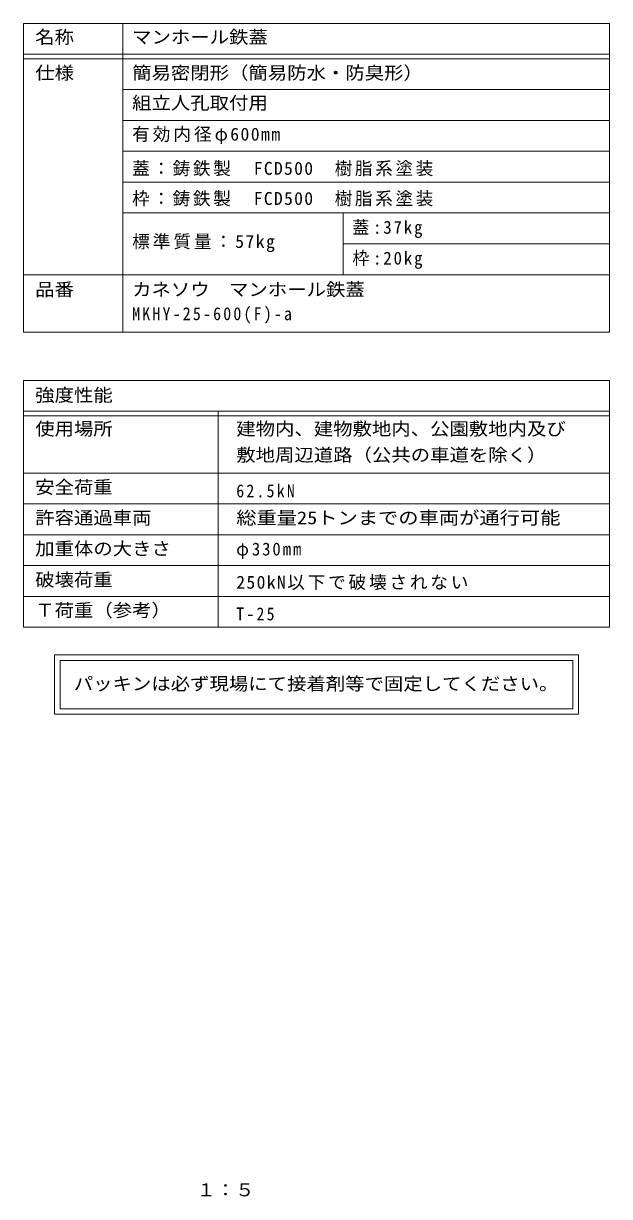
# Model space of a CAD drawing. Units: millimetres on the paper, enlarged 5 times. Extents: x -778 to 950, y -675 to 686.
# Drawn here: x 285 to 950, y -669 to 662 of the extents above; entities that cross this region are included whole.
import ezdxf
from ezdxf.enums import TextEntityAlignment as Align

# ---------------------------------------------------------------- set-up
doc = ezdxf.new("R2010")
doc.units = ezdxf.units.MM
doc.header["$LTSCALE"] = 5
doc.layers.add('F-5_F-5ﾚｲﾔ', color=2, linetype='Continuous')
doc.layers.add('F-F_F-Fﾚｲﾔ', color=7, linetype='Continuous', lineweight=9)
doc.styles.add('ＭＳ ゴシック', font='')
doc.styles.get('ＭＳ ゴシック').set_extended_font_data('MS Gothic')

msp = doc.modelspace()

# ---------------------------------------------------------------- linework, layer by layer
at = {"layer": 'F-F_F-Fﾚｲﾔ'}
for p, q in [((284.761, 661.562), (949.78, 661.562)), ((284.761, 661.562), (284.761, 311.322)), ((397.487, 661.562), (397.487, 311.322)), ((949.78, 661.562), (949.78, 311.322)), ((284.761, 626.562), (949.78, 626.562)), ((284.761, 621.562), (949.78, 621.562)), ((949.78, 586.561), (397.487, 586.561)), ((949.78, 551.561), (397.487, 551.561)), ((949.78, 516.561), (397.487, 516.561)), ((397.487, 481.562), (949.78, 481.562)), ((397.487, 446.562), (949.78, 446.562)), ((647.487, 446.562), (647.487, 376.562)), ((647.487, 411.562), (949.78, 411.562)), ((284.761, 376.562), (949.78, 376.562)), ((284.761, 311.322), (949.78, 311.322)), ((284.761, 256.562), (949.78, 256.562)), ((284.761, 256.562), (284.761, -23.438)), ((949.78, 256.562), (949.78, -23.438)), ((284.761, 221.562), (949.78, 221.562)), ((284.761, 216.562), (949.78, 216.562)), ((505.538, 221.562), (505.538, -23.438)), ((284.761, 151.562), (949.78, 151.562)), ((284.761, 116.562), (949.78, 116.562)), ((284.761, 81.562), (949.78, 81.562)), ((949.78, 46.562), (284.761, 46.562)), ((284.761, 11.562), (949.78, 11.562)), ((284.761, -23.438), (949.78, -23.438)), ((320.06, -54.807), (320.06, -122.07)), ((914.481, -54.807), (320.06, -54.807)), ((326.31, -61.057), (326.31, -115.82)), ((326.31, -61.057), (908.231, -61.057)), ((908.231, -115.82), (908.231, -61.057)), ((914.481, -122.07), (914.481, -54.807)), ((908.231, -115.82), (326.31, -115.82)), ((320.06, -122.07), (914.481, -122.07))]:
    msp.add_line(p, q, dxfattribs=at)

# ---------------------------------------------------------------- texts
at = {"layer": 'F-5_F-5ﾚｲﾔ', "style": 'ＭＳ ゴシック', "width": 1.1}
msp.add_text('１：５', height=14.66, dxfattribs=at).set_placement((481, -673.344), align=Align.BOTTOM_LEFT)
at = {"layer": 'F-F_F-Fﾚｲﾔ', "color": 3, "style": 'ＭＳ ゴシック'}
for s, width, p in [('名称', 1.1, (298.07, 634.425)), ('マンホール鉄蓋', 1.1, (408.068, 634.425)), ('仕様', 1.1, (298.07, 593.797)), ('簡易密閉形（簡易防水・防臭形）', 1.1, (408.068, 593.797)), ('組立人孔取付用', 1.1, (408.068, 559.69)), ('品番', 1.1, (298.07, 348.076)), ('カネソウ\u3000マンホール鉄蓋', 1.1, (408.068, 348.076)), ('強度性能', 1.1, (298.07, 228.257)), ('使用場所', 1.1, (298.07, 190.008)), ('建物内、建物敷地内、公園敷地内及び', 1.1, (526.205, 190.008)), ('敷地周辺道路（公共の車道を除く）', 1.1, (526.205, 160.372)), ('安全荷重', 1.1, (298.07, 123.777)), ('許容通過車両', 1.1, (298.07, 89.048)), ('総重量25トンまでの車両が通行可能', 1.15, (526.205, 89.048)), ('加重体の大きさ', 1.1, (298.07, 54.048)), ('破壊荷重', 1.1, (298.07, 18.705)), ('Ｔ荷重（参考）', 1.1, (298.07, -15.828))]:
    msp.add_text(s, height=14.66, dxfattribs=dict(at, width=width)).set_placement(p, align=Align.BOTTOM_LEFT)
at = {"layer": 'F-F_F-Fﾚｲﾔ', "color": 2, "style": 'ＭＳ ゴシック', "width": 1.1}
msp.add_text('パッキンは必ず現場にて接着剤等で固定してください。', height=14.66, dxfattribs=at).set_placement((341.868, -99.182), align=Align.BOTTOM_LEFT)
at = {"layer": 'F-F_F-Fﾚｲﾔ', "color": 3, "char_height": 14.66, "attachment_point": 7, "style": 'ＭＳ ゴシック'}
for s, insert in [('\\T1.17;有効内径φ600mm', (408.068, 524.69)), ('\\T1.15;蓋：鋳鉄製\u3000FCD500\u3000樹脂系塗装', (408.068, 488.196)), ('\\T1.15;枠：鋳鉄製\u3000FCD500\u3000樹脂系塗装', (408.068, 454.03)), ('\\T1.23;\\W0.95;蓋:37kg', (658.068, 418.196)), ('\\T1.17;標準質量：57kg', (408.068, 402.125)), ('\\T1.23;\\W0.95;枠:20kg', (658.068, 383.195)), ('\\T1.28;\\W0.9;MKHY-25-600(F)-a', (408.068, 321.066)), ('\\T1.28;\\W0.9;62.5kN', (526.205, 123.777)), ('\\T1.23;\\W0.95;φ330mm', (526.205, 54.048)), ('\\T1.16;250kN以下で破壊されない', (526.205, 18.705)), ('\\T1.28;\\W0.9;T-25', (526.205, -15.828))]:
    msp.add_mtext(s, dxfattribs=dict(at, insert=insert))

doc.saveas('drawing.dxf')
